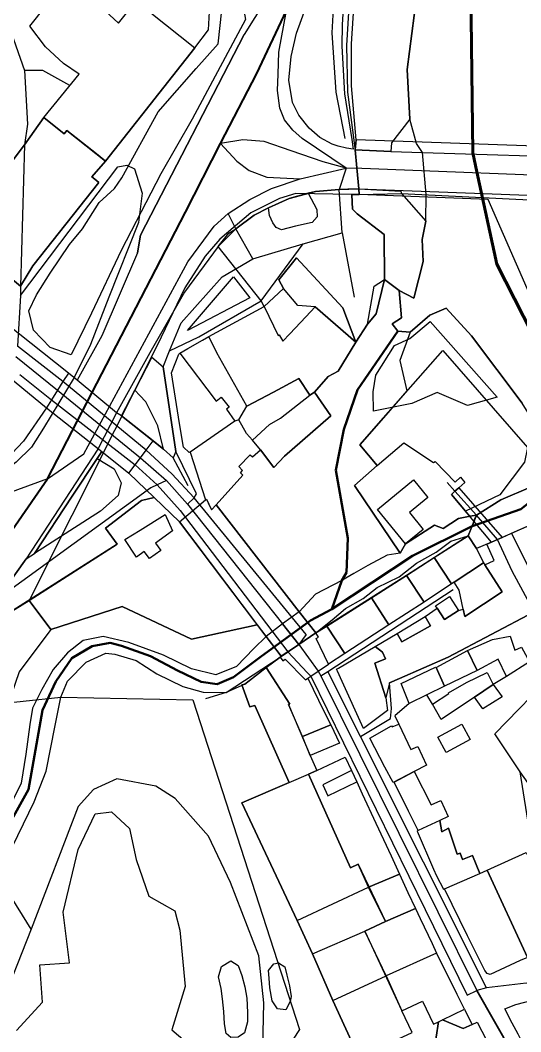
# Model space of a CAD drawing. Header units: millimetres. Extents: x 2635158 to 2636580, y 5834609 to 5836244.
# Drawn here: x 2635754 to 2635887.2, y 5835497.1 to 5835766.5 of the extents above; entities that cross this region are included whole.
import ezdxf

# ---------------------------------------------------------------- set-up
doc = ezdxf.new("R2010")
doc.units = ezdxf.units.MM
for name, color, linetype in [('IRT_OpenStreetMap_Vector geometry_amenity_cinema', 44, 'Continuous'), ('IRT_OpenStreetMap_Vector geometry_amenity_parking', 44, 'Continuous'), ('IRT_OpenStreetMap_Vector geometry_barrier_fence', 90, 'Continuous'), ('IRT_OpenStreetMap_Vector geometry_barrier_gate', 90, 'Continuous'), ('IRT_OpenStreetMap_Vector geometry_barrier_hedge', 90, 'Continuous'), ('IRT_OpenStreetMap_Vector geometry_barrier_retaining_wall', 90, 'Continuous'), ('IRT_OpenStreetMap_Vector geometry_barrier_wall', 90, 'Continuous'), ('IRT_OpenStreetMap_Vector geometry_boundary_protected_area', 100, 'Continuous'), ('IRT_OpenStreetMap_Vector geometry_building_civic', 10, 'Continuous'), ('IRT_OpenStreetMap_Vector geometry_building_hotel', 10, 'Continuous'), ('IRT_OpenStreetMap_Vector geometry_building_house', 10, 'Continuous'), ('IRT_OpenStreetMap_Vector geometry_building_residential', 10, 'Continuous'), ('IRT_OpenStreetMap_Vector geometry_building_roof', 10, 'Continuous'), ('IRT_OpenStreetMap_Vector geometry_building_yes', 10, 'Continuous'), ('IRT_OpenStreetMap_Vector geometry_highway_path', 220, 'Continuous'), ('IRT_OpenStreetMap_Vector geometry_highway_residential', 220, 'Continuous'), ('IRT_OpenStreetMap_Vector geometry_highway_secondary', 220, 'Continuous'), ('IRT_OpenStreetMap_Vector geometry_highway_secondary_link', 220, 'Continuous'), ('IRT_OpenStreetMap_Vector geometry_highway_service', 220, 'Continuous'), ('IRT_OpenStreetMap_Vector geometry_highway_steps', 220, 'Continuous'), ('IRT_OpenStreetMap_Vector geometry_landuse_forest', 60, 'Continuous'), ('IRT_OpenStreetMap_Vector geometry_landuse_grass', 60, 'Continuous'), ('IRT_OpenStreetMap_Vector geometry_leisure_disc_golf_course', 82, 'Continuous'), ('IRT_OpenStreetMap_Vector geometry_leisure_garden', 82, 'Continuous'), ('IRT_OpenStreetMap_Vector geometry_leisure_park', 82, 'Continuous'), ('IRT_OpenStreetMap_Vector geometry_leisure_playground', 82, 'Continuous'), ('IRT_OpenStreetMap_Vector geometry_man_made_bridge', 30, 'Continuous'), ('IRT_OpenStreetMap_Vector geometry_natural_bare_rock', 72, 'Continuous'), ('IRT_OpenStreetMap_Vector geometry_natural_scrub', 72, 'Continuous'), ('IRT_OpenStreetMap_Vector geometry_natural_water', 72, 'Continuous'), ('IRT_OpenStreetMap_Vector geometry_unknown', 7, 'Continuous')]:
    doc.layers.add(name, color=color, linetype=linetype)
for name, color, linetype, lineweight in [('IRT_OpenStreetMap_Vector geometry_highway_footway', 220, 'Continuous', 30), ('IRT_OpenStreetMap_Vector geometry_highway_pedestrian', 220, 'Continuous', 35), ('IRT_OpenStreetMap_Vector geometry_highway_primary', 220, 'Continuous', 40), ('IRT_OpenStreetMap_Vector geometry_waterway_river', 130, 'Continuous', 60), ('IRT_OpenStreetMap_Vector geometry_waterway_stream', 130, 'Continuous', 50)]:
    doc.layers.add(name, color=color, linetype=linetype, lineweight=lineweight)

msp = doc.modelspace()

# ---------------------------------------------------------------- linework, layer by layer
at = {"layer": 'IRT_OpenStreetMap_Vector geometry_amenity_cinema'}
msp.add_lwpolyline([(2635771.3, 5835772.56), (2635776.57, 5835768.96), (2635780.2, 5835765.65), (2635784.88, 5835771.53), (2635800.51, 5835759.13), (2635776.7, 5835728.98), (2635774.27, 5835730.88), (2635766.42, 5835737.08), (2635765.75, 5835736.23), (2635760.28, 5835740.55), (2635769.66, 5835752.1), (2635765.49, 5835754.93), (2635760.73, 5835759.38), (2635756.6, 5835764.84), (2635764.92, 5835775.44), (2635771.3, 5835772.56)], dxfattribs=at)
at = {"layer": 'IRT_OpenStreetMap_Vector geometry_amenity_parking'}
for points in [[(2635844.06, 5835721.59), (2635844.17, 5835720.06), (2635842.2, 5835719.95), (2635842.44, 5835716.12), (2635843.62, 5835714.95), (2635850.87, 5835709.45), (2635850.9, 5835697.46), (2635848.73, 5835688.29), (2635846.42, 5835685.53), (2635843.32, 5835680.74), (2635839.81, 5835689.85), (2635827.51, 5835703.17), (2635822.85, 5835697.36), (2635824.09, 5835695), (2635818.95, 5835690.2), (2635818.12, 5835691.78), (2635806.63, 5835706.25), (2635809.52, 5835709.74), (2635811.39, 5835710.9), (2635816.23, 5835714.53), (2635820.02, 5835716.5), (2635825.55, 5835719.04), (2635832.59, 5835720.87), (2635838.83, 5835721.39), (2635844.06, 5835721.59)], [(2635880.23, 5835576.43), (2635896.36, 5835592.98)], [(2635890.83, 5835560.95), (2635886.99, 5835566.32), (2635880.23, 5835576.43)]]:
    msp.add_lwpolyline(points, dxfattribs=at)
at = {"layer": 'IRT_OpenStreetMap_Vector geometry_barrier_fence'}
for points in [[(2635848.99, 5835647.87), (2635844.34, 5835653.42), (2635850.66, 5835660.61), (2635866.4, 5835678.51), (2635888.95, 5835652.69), (2635888.14, 5835648.77), (2635881.6, 5835640.13), (2635872.48, 5835635.78)], [(2635798.7, 5835642.46), (2635794.69, 5835649.98), (2635792.1, 5835652.24), (2635789.36, 5835654.51), (2635780.97, 5835661.15)], [(2635762.14, 5835604.28), (2635756.4, 5835611.99), (2635779.8, 5835626.99), (2635776.73, 5835631.19), (2635786.29, 5835638.57), (2635789.64, 5835639.4), (2635796.42, 5835632.89), (2635817.04, 5835605.51), (2635799.61, 5835601.63), (2635781.17, 5835610.35), (2635762.14, 5835604.28)], [(2635862.84, 5835483.48), (2635854.79, 5835481.51), (2635848.29, 5835480.61), (2635844.11, 5835490.39), (2635837.18, 5835505.44), (2635831.81, 5835517.88), (2635827.67, 5835526.77), (2635813, 5835558.06), (2635825.53, 5835563.52), (2635816.43, 5835583.96), (2635815.08, 5835583.66), (2635813.01, 5835589.53), (2635813.81, 5835589.69), (2635819.42, 5835594.13)]]:
    msp.add_lwpolyline(points, dxfattribs=at)
at = {"layer": 'IRT_OpenStreetMap_Vector geometry_barrier_gate'}
msp.add_lwpolyline([(2635848.13, 5835695.65), (2635849.43, 5835696.42), (2635850.9, 5835697.46)], dxfattribs=at)
at = {"layer": 'IRT_OpenStreetMap_Vector geometry_barrier_hedge'}
for points in [[(2635840.44, 5835734.99), (2635838.02, 5835747.27), (2635837.03, 5835763.07), (2635837.5, 5835772.78), (2635839.04, 5835782.38)], [(2635825.53, 5835563.52), (2635830.69, 5835565.69)], [(2635827.67, 5835526.77), (2635846.64, 5835535.65)], [(2635831.81, 5835517.88), (2635845.66, 5835523.94)], [(2635837.18, 5835505.44), (2635851.39, 5835511.99)], [(2635844.11, 5835490.39), (2635858.27, 5835496.92), (2635855.55, 5835502.69)]]:
    msp.add_lwpolyline(points, dxfattribs=at)
at = {"layer": 'IRT_OpenStreetMap_Vector geometry_barrier_retaining_wall'}
for points in [[(2635785.23, 5835704.52), (2635786.05, 5835709.27), (2635813.62, 5835762.68)], [(2635789.07, 5835676.73), (2635784.49, 5835667.98), (2635780.97, 5835661.15)], [(2635815.81, 5835654.65), (2635820.34, 5835658.86), (2635823.22, 5835660.55), (2635831.04, 5835666.65)], [(2635817.93, 5835652.1), (2635821.49, 5835647.35), (2635824.29, 5835650.42), (2635836.63, 5835661.15), (2635832.28, 5835667.42)], [(2635775.7, 5835651.6), (2635774.52, 5835649.79), (2635767.86, 5835639.73), (2635757.85, 5835624.48)], [(2635813.81, 5835589.69), (2635808.79, 5835587.49), (2635803.3, 5835585.77)]]:
    msp.add_lwpolyline(points, dxfattribs=at)
at = {"layer": 'IRT_OpenStreetMap_Vector geometry_barrier_wall'}
for points in [[(2635800.51, 5835759.13), (2635804.12, 5835763.94), (2635804.53, 5835772.01)], [(2635774.91, 5835723.3), (2635773.9, 5835724.11), (2635773.11, 5835724.73), (2635776.7, 5835728.98)], [(2635754.13, 5835695.67), (2635757.41, 5835701.04), (2635774.91, 5835723.3)], [(2635848.73, 5835688.29), (2635850.9, 5835697.46), (2635850.87, 5835709.45), (2635843.62, 5835714.95), (2635842.44, 5835716.12), (2635842.2, 5835719.95)], [(2635846.42, 5835685.53), (2635848.13, 5835695.65)], [(2635843.32, 5835680.74), (2635846.42, 5835685.53)], [(2635796.51, 5835677.82), (2635798.62, 5835679.07), (2635802.55, 5835681.28), (2635804.21, 5835682.21)], [(2635842.95, 5835642.62), (2635848.99, 5835647.87), (2635856.05, 5835653.98), (2635863.96, 5835648.68), (2635864.39, 5835648.99), (2635869.71, 5835643.43), (2635871.15, 5835644.83), (2635872.26, 5835643.41), (2635870.67, 5835641.99), (2635869.62, 5835641.05), (2635868.75, 5835640.21), (2635872.48, 5835635.78), (2635873.75, 5835634.39), (2635870.59, 5835633.78), (2635866.55, 5835631.1), (2635864.25, 5835632.02), (2635856.55, 5835627.08), (2635855.09, 5835624.57), (2635842.95, 5835642.62)], [(2635831.19, 5835570.71), (2635832.91, 5835566.71)], [(2635842.1, 5835566.71), (2635843.54, 5835563.64)]]:
    msp.add_lwpolyline(points, dxfattribs=at)
at = {"layer": 'IRT_OpenStreetMap_Vector geometry_boundary_protected_area'}
msp.add_lwpolyline([(2635890.08, 5835692.19), (2635878.51, 5835718.77), (2635844.17, 5835720.06), (2635842.15, 5835720.06), (2635827.34, 5835720.35), (2635822.97, 5835719.01), (2635815.35, 5835715.18), (2635807.08, 5835708.2), (2635803.24, 5835703.63), (2635797.84, 5835695.21), (2635790.44, 5835679.84), (2635756.4, 5835611.99), (2635762.14, 5835604.28), (2635753.73, 5835592.93), (2635732.73, 5835531.93), (2635723.03, 5835503.57), (2635704.24, 5835454.89), (2635686.38, 5835410.56), (2635683.12, 5835412.25), (2635666.69, 5835382.55), (2635655.85, 5835364.61), (2635646.96, 5835347.79)], dxfattribs=at)
at = {"layer": 'IRT_OpenStreetMap_Vector geometry_building_civic'}
msp.add_lwpolyline([(2635818.95, 5835690.2), (2635822.61, 5835682.53), (2635822.93, 5835682.68), (2635823.88, 5835681), (2635825.71, 5835682.95), (2635830.02, 5835687.51), (2635832.49, 5835690.14), (2635843.32, 5835680.74), (2635838.59, 5835673), (2635835.93, 5835671.6), (2635832.28, 5835667.42), (2635831.04, 5835666.65), (2635828.13, 5835671.04), (2635821.35, 5835667.45), (2635814.26, 5835663.7), (2635806.36, 5835677.9), (2635804.21, 5835682.21), (2635818.95, 5835690.2)], dxfattribs=at)
at = {"layer": 'IRT_OpenStreetMap_Vector geometry_building_hotel'}
for points in [[(2635868.75, 5835616.36), (2635864.12, 5835623.37), (2635873.22, 5835629.2), (2635875.41, 5835625.77), (2635877.3, 5835621.95), (2635869.45, 5835616.81), (2635868.75, 5835616.36)], [(2635856.73, 5835618.64), (2635864.12, 5835623.37), (2635868.75, 5835616.36), (2635861.44, 5835611.52), (2635856.73, 5835618.64)], [(2635882.19, 5835614.29), (2635872.26, 5835607.69), (2635871.85, 5835609.68), (2635870.82, 5835614.67), (2635869.45, 5835616.81), (2635877.3, 5835621.95), (2635877.59, 5835621.5), (2635882.19, 5835614.29)], [(2635852.11, 5835605.49), (2635847.44, 5835612.69), (2635856.73, 5835618.64), (2635861.44, 5835611.52), (2635852.11, 5835605.49)]]:
    msp.add_lwpolyline(points, dxfattribs=at)
at = {"layer": 'IRT_OpenStreetMap_Vector geometry_building_house'}
msp.add_lwpolyline([(2635863.72, 5835584.38), (2635868.05, 5835587.19), (2635867.96, 5835587.37), (2635872.73, 5835590.12), (2635878.22, 5835592.81), (2635879.83, 5835589.61), (2635874.9, 5835586.25), (2635866, 5835580.27), (2635863.72, 5835584.38)], dxfattribs=at)
at = {"layer": 'IRT_OpenStreetMap_Vector geometry_building_residential'}
for points in [[(2635798.96, 5835651.33), (2635797.42, 5835652.78), (2635796.4, 5835659.13), (2635794.25, 5835672.57), (2635796.2, 5835677.52), (2635796.51, 5835677.82), (2635806.13, 5835665.04), (2635807.46, 5835666.11), (2635809.61, 5835663.44), (2635808.9, 5835662.87), (2635811.07, 5835659.71), (2635799.23, 5835651.5), (2635798.96, 5835651.33)], [(2635813.21, 5835645.32), (2635812.62, 5835645.96), (2635813.18, 5835646.55), (2635812.16, 5835647.65), (2635815.21, 5835650.71), (2635815.77, 5835650.17), (2635817.93, 5835652.1), (2635815.81, 5835654.65), (2635814.2, 5835656.44), (2635812.16, 5835660.08), (2635811.07, 5835659.71), (2635799.23, 5835651.5), (2635803.34, 5835638.78), (2635803.56, 5835638.95), (2635804.38, 5835637.19), (2635804.89, 5835636.08), (2635806.11, 5835637.44), (2635813.21, 5835645.32)], [(2635857.53, 5835635.39), (2635861.22, 5835630.9), (2635856.55, 5835627.08), (2635849.04, 5835636.22), (2635858.61, 5835644.07), (2635862.44, 5835639.41), (2635857.53, 5835635.39)], [(2635892.75, 5835633.48), (2635899.29, 5835617.45), (2635892.47, 5835614.3), (2635884.68, 5835629.86), (2635892.75, 5835633.48)], [(2635835.61, 5835605.12), (2635847.44, 5835612.69), (2635852.11, 5835605.49), (2635840.35, 5835597.84), (2635835.61, 5835605.12)], [(2635832.61, 5835603.39), (2635835.61, 5835605.12), (2635840.35, 5835597.84), (2635835.98, 5835594.98), (2635832.71, 5835601.81), (2635833.34, 5835602.19), (2635832.61, 5835603.39)], [(2635872.99, 5835598.62), (2635879.61, 5835601.54), (2635884.35, 5835602.49), (2635885.62, 5835598.78), (2635887.37, 5835599.55), (2635889.52, 5835595.63), (2635883.39, 5835591.74), (2635881.17, 5835596.35), (2635875.53, 5835593.29), (2635872.99, 5835598.62)], [(2635850.35, 5835598.24), (2635851.23, 5835596.43), (2635848.38, 5835595.25), (2635851.25, 5835586.05), (2635851.68, 5835582.65), (2635845.33, 5835577.87), (2635839.68, 5835590.36), (2635838.46, 5835593.11), (2635838.19, 5835593.66), (2635838.65, 5835593.96), (2635848.45, 5835599.73), (2635850.35, 5835598.24)], [(2635864.67, 5835594.08), (2635872.99, 5835598.62), (2635875.53, 5835593.29), (2635866.87, 5835589.18), (2635864.67, 5835594.08)], [(2635819.42, 5835594.13), (2635823.14, 5835596.89), (2635823.89, 5835595.86), (2635824.48, 5835596.3), (2635829.87, 5835590.88), (2635830.49, 5835591.28), (2635834.8, 5835582.5), (2635836.61, 5835578.82), (2635829.08, 5835575.72), (2635825.41, 5835584.24), (2635825.74, 5835584.39), (2635819.42, 5835594.13)], [(2635864.67, 5835594.08), (2635866.87, 5835589.18), (2635862.14, 5835586.83), (2635857.51, 5835584.52), (2635855.33, 5835589.86), (2635864.53, 5835594.25), (2635864.67, 5835594.08)], [(2635847, 5835575.31), (2635852.75, 5835578.57), (2635852.98, 5835578.28), (2635854.75, 5835579.02), (2635857.96, 5835572.26), (2635859.83, 5835573.13), (2635862.11, 5835568.15), (2635858.83, 5835566.43), (2635853.21, 5835563.48), (2635851.04, 5835567.61), (2635847, 5835575.31)], [(2635840.42, 5835570.29), (2635842.1, 5835566.71), (2635834.5, 5835562.84), (2635835.84, 5835559.95), (2635843.54, 5835563.64), (2635844.98, 5835560.45), (2635848.62, 5835552.66), (2635852.66, 5835544.02), (2635854.88, 5835539.1), (2635846.64, 5835535.65), (2635843.9, 5835541.74), (2635841.89, 5835540.77), (2635830.69, 5835565.69), (2635832.91, 5835566.71), (2635840.42, 5835570.29)], [(2635859.85, 5835550.71), (2635857.32, 5835555.89), (2635853.53, 5835563.61), (2635858.83, 5835566.43), (2635863.37, 5835557.52), (2635865.89, 5835558.7), (2635867.89, 5835554.43), (2635865.64, 5835553.38), (2635859.85, 5835550.71)], [(2635866.85, 5835535.23), (2635876.31, 5835539.3), (2635874.31, 5835544.04), (2635871.71, 5835542.99), (2635871.01, 5835544.73), (2635870.23, 5835544.46), (2635867.97, 5835551.35), (2635866.2, 5835550.37), (2635865.64, 5835553.38), (2635859.85, 5835550.71), (2635859.59, 5835550.57), (2635864, 5835540.4), (2635864.78, 5835538.61), (2635866.59, 5835535.1), (2635866.85, 5835535.23)], [(2635877.63, 5835513.43), (2635872.97, 5835522.64), (2635866.85, 5835535.23), (2635876.31, 5835539.3), (2635878.21, 5835540.14), (2635888.98, 5835516.95), (2635886.97, 5835516.14), (2635879.01, 5835512.42), (2635878.23, 5835512.65), (2635877.63, 5835513.43)], [(2635846.64, 5835535.65), (2635854.88, 5835539.1), (2635857.17, 5835534.18), (2635859.13, 5835529.99), (2635851.19, 5835526.45), (2635846.64, 5835535.65)], [(2635864.74, 5835518.1), (2635851.39, 5835511.99), (2635845.66, 5835523.94), (2635851.19, 5835526.45), (2635859.13, 5835529.99), (2635860.39, 5835527.32), (2635863.57, 5835520.59), (2635864.74, 5835518.1)], [(2635926.33, 5835499.66), (2635921.13, 5835489.57), (2635920.75, 5835489.68), (2635909, 5835492.79), (2635903.35, 5835493.8), (2635898.38, 5835494.92), (2635892.18, 5835495.28), (2635889.5, 5835495.14), (2635887.19, 5835495.04), (2635886.52, 5835496.46), (2635884.92, 5835499.4), (2635882.96, 5835503.24), (2635885.89, 5835504.42), (2635890.25, 5835505.51), (2635895.05, 5835505.97), (2635904.6, 5835504.16), (2635904.6, 5835504.55), (2635926.33, 5835499.66)], [(2635880.31, 5835485.18), (2635873.09, 5835484.47), (2635862.84, 5835483.48), (2635865.26, 5835499.75), (2635866.32, 5835500.33), (2635871.83, 5835497.96), (2635874.2, 5835499.03), (2635875.55, 5835499.66), (2635879.19, 5835492.65), (2635880.31, 5835485.18)]]:
    msp.add_lwpolyline(points, dxfattribs=at)
at = {"layer": 'IRT_OpenStreetMap_Vector geometry_building_roof'}
msp.add_lwpolyline([(2635836.61, 5835578.82), (2635838.98, 5835574), (2635831.19, 5835570.71), (2635829.08, 5835575.72), (2635836.61, 5835578.82)], dxfattribs=at)
at = {"layer": 'IRT_OpenStreetMap_Vector geometry_building_yes'}
for points in [[(2635787.03, 5835625.05), (2635784.96, 5835623.53), (2635781.82, 5835628.2), (2635785.88, 5835630.7), (2635792.61, 5835634.83), (2635794.55, 5835630.55), (2635790, 5835627.23), (2635791.45, 5835625.27), (2635788.42, 5835623.17), (2635787.03, 5835625.05)], [(2635880.06, 5835622.57), (2635878.16, 5835626.97), (2635875.41, 5835625.77), (2635877.3, 5835621.95), (2635877.59, 5835621.5), (2635880.06, 5835622.57)], [(2635864.49, 5835610.58), (2635868.21, 5835612.99), (2635870.62, 5835609.3), (2635866.89, 5835606.88), (2635864.93, 5835609.9), (2635864.49, 5835610.58)], [(2635861.76, 5835607.74), (2635863.17, 5835605.22), (2635855.55, 5835600.93), (2635854.27, 5835603.21), (2635861.76, 5835607.74)], [(2635833.24, 5835593.19), (2635835.98, 5835594.98), (2635832.71, 5835601.81), (2635833.34, 5835602.19), (2635832.61, 5835603.39), (2635828.13, 5835600.25), (2635825.22, 5835598.33), (2635823.42, 5835597.12), (2635823.14, 5835596.89), (2635823.89, 5835595.86), (2635824.48, 5835596.3), (2635829.87, 5835590.88), (2635830.49, 5835591.28), (2635831.29, 5835591.84), (2635833.24, 5835593.19)], [(2635879.83, 5835589.61), (2635882.21, 5835586.28), (2635877.08, 5835583.09), (2635874.9, 5835586.25), (2635879.83, 5835589.61)], [(2635865.13, 5835575.57), (2635871.49, 5835579), (2635873.73, 5835574.96), (2635867.33, 5835571.5), (2635865.13, 5835575.57)], [(2635878.21, 5835540.14), (2635888.6, 5835544.89), (2635892.72, 5835537.08), (2635892.98, 5835536.4), (2635891.26, 5835535.43), (2635897.58, 5835522.65), (2635899.29, 5835519.23), (2635899.01, 5835518.55), (2635896.58, 5835517.27), (2635894.11, 5835515.99), (2635890.37, 5835514.24), (2635888.98, 5835516.95), (2635878.21, 5835540.14)], [(2635866.32, 5835500.33), (2635872.21, 5835503.17), (2635870.27, 5835507.06), (2635866.4, 5835514.8), (2635864.74, 5835518.1), (2635851.39, 5835511.99), (2635855.55, 5835502.69), (2635860.99, 5835505.32), (2635863.97, 5835499.14), (2635865.26, 5835499.75), (2635866.32, 5835500.33)], [(2635866.32, 5835500.33), (2635872.21, 5835503.17), (2635873.02, 5835501.47), (2635874.2, 5835499.03), (2635871.83, 5835497.96), (2635866.32, 5835500.33)]]:
    msp.add_lwpolyline(points, dxfattribs=at)
at = {"layer": 'IRT_OpenStreetMap_Vector geometry_highway_footway'}
for points in [[(2635843.14, 5835731.92), (2635843.09, 5835732.5), (2635841.21, 5835747.29), (2635840.92, 5835759.78), (2635841.85, 5835775.93), (2635844.65, 5835790.8), (2635848.1, 5835804.55)], [(2635745.19, 5835775.84), (2635751.07, 5835764.69), (2635755.12, 5835753.12), (2635755.93, 5835738.82), (2635755.16, 5835733.27), (2635754.13, 5835695.67), (2635754.11, 5835693.21), (2635753.31, 5835679.69)], [(2635767.2, 5835749.07), (2635760.07, 5835753.1), (2635755.12, 5835753.12)], [(2635843.52, 5835727.15), (2635843.14, 5835731.92)], [(2635843.14, 5835731.92), (2635852.63, 5835731.55), (2635861.04, 5835731.28), (2635906.85, 5835729.83)], [(2635754.11, 5835693.21), (2635779.94, 5835727.43), (2635782.35, 5835727.83), (2635784.39, 5835726.94), (2635786.49, 5835720.4), (2635785.5, 5835712.57), (2635777.56, 5835692.71), (2635772.74, 5835680.15), (2635768.4, 5835671.36), (2635760.18, 5835657.83), (2635757.06, 5835652.8), (2635752.97, 5835648.75), (2635749.9, 5835646.37), (2635746.21, 5835644.12), (2635739.32, 5835640.94), (2635737.65, 5835640.17), (2635730.74, 5835638.02)], [(2635844.06, 5835721.59), (2635843.52, 5835727.15)], [(2635838.83, 5835721.39), (2635832.59, 5835720.87), (2635830.63, 5835720.41), (2635825.55, 5835719.04), (2635820.02, 5835716.5), (2635816.23, 5835714.53), (2635811.39, 5835710.9)], [(2635844.06, 5835721.59), (2635841.13, 5835721.48), (2635838.83, 5835721.39)], [(2635844.06, 5835721.59), (2635893.71, 5835719.68), (2635900.53, 5835719.41), (2635909.46, 5835719.02)], [(2635811.39, 5835710.9), (2635806.63, 5835706.25), (2635797.72, 5835694.07), (2635788.47, 5835677.9), (2635779.65, 5835661.91), (2635774.62, 5835652.28), (2635755.62, 5835623.04)], [(2635793.75, 5835678.41), (2635801.54, 5835682.14), (2635818.12, 5835691.78), (2635829.29, 5835706.89)], [(2635795.37, 5835651.59), (2635792.03, 5835674.17), (2635793.75, 5835678.41), (2635796.79, 5835685.91), (2635807.78, 5835698.13)], [(2635765.37, 5835670.25), (2635753.31, 5835679.69)], [(2635753.92, 5835672.13), (2635762.31, 5835665.38)], [(2635787.49, 5835651.97), (2635765.37, 5835670.25)], [(2635762.31, 5835665.38), (2635784.56, 5835648.04)], [(2635800.3, 5835639.32), (2635794.39, 5835645.65), (2635787.49, 5835651.97)], [(2635784.56, 5835648.04), (2635790.41, 5835642.74)], [(2635792.95, 5835643.89), (2635790.41, 5835642.74), (2635788.78, 5835641.97), (2635747.86, 5835612.33)], [(2635790.41, 5835642.74), (2635796.53, 5835635.93)], [(2635790.41, 5835642.74), (2635796.53, 5835635.93)], [(2635869.62, 5835641.05), (2635867.57, 5835643.34)], [(2635830.12, 5835602.92), (2635800.3, 5835639.32)], [(2635881, 5835628.17), (2635875.36, 5835634.7), (2635869.62, 5835641.05)], [(2635796.53, 5835635.93), (2635825.22, 5835598.33)], [(2635755.62, 5835623.04), (2635747.86, 5835612.33)], [(2635833.98, 5835591.88), (2635835.86, 5835593.08), (2635869.17, 5835614.89)], [(2635830.12, 5835602.92), (2635828.13, 5835600.25)], [(2635825.22, 5835598.33), (2635830.39, 5835592.8), (2635831.29, 5835591.84)], [(2635844.55, 5835575.73), (2635835.86, 5835593.08)], [(2635831.29, 5835591.84), (2635861.78, 5835529.73), (2635872.91, 5835506.85), (2635875.51, 5835508.14)], [(2635878.06, 5835508.8), (2635844.55, 5835575.73)], [(2635818.47, 5835488.85), (2635818.79, 5835504.8), (2635817.46, 5835517.37), (2635809.96, 5835536.87), (2635804.09, 5835549.18), (2635795.22, 5835559.2), (2635790.11, 5835562.52), (2635779.68, 5835564.49), (2635773.48, 5835561.61), (2635769.42, 5835557.09), (2635756.96, 5835524.45), (2635748.25, 5835502.66), (2635739.04, 5835474.91)]]:
    msp.add_lwpolyline(points, dxfattribs=at)
at = {"layer": 'IRT_OpenStreetMap_Vector geometry_highway_path'}
msp.add_lwpolyline([(2635756.96, 5835524.45), (2635745.6, 5835542.66), (2635741.69, 5835553.6)], dxfattribs=at)
at = {"layer": 'IRT_OpenStreetMap_Vector geometry_highway_pedestrian'}
for points in [[(2635774.91, 5835723.3), (2635773.9, 5835724.11), (2635773.11, 5835724.73), (2635776.7, 5835728.98), (2635766.42, 5835737.08), (2635765.75, 5835736.23), (2635760.28, 5835740.55), (2635755.16, 5835733.27), (2635751.11, 5835727.9), (2635740.09, 5835714.18), (2635740.76, 5835713.7), (2635739.24, 5835711.57), (2635737.51, 5835709.31), (2635754.13, 5835695.67), (2635757.41, 5835701.04), (2635774.91, 5835723.3)], [(2635881.02, 5835450.87), (2635892.6, 5835470.88), (2635892.82, 5835474.92), (2635892.14, 5835478.74), (2635888.6, 5835485.99), (2635884.86, 5835491.64), (2635875.51, 5835508.14)]]:
    msp.add_lwpolyline(points, dxfattribs=at)
at = {"layer": 'IRT_OpenStreetMap_Vector geometry_highway_primary'}
for points in [[(2635807.25, 5835733.62), (2635816.97, 5835752.28), (2635824.86, 5835769.09)], [(2635761.28, 5835644.38), (2635797.96, 5835715.39), (2635807.25, 5835733.62)], [(2635750.22, 5835628.3), (2635761.28, 5835644.38)]]:
    msp.add_lwpolyline(points, dxfattribs=at)
at = {"layer": 'IRT_OpenStreetMap_Vector geometry_highway_residential'}
for points in [[(2635752.86, 5835676.95), (2635763.94, 5835667.98)], [(2635763.94, 5835667.98), (2635785.99, 5835649.96)], [(2635785.99, 5835649.96), (2635792.95, 5835643.89)], [(2635761.28, 5835644.38), (2635750.64, 5835640.44), (2635729.96, 5835633.23), (2635697.37, 5835622.58), (2635674.69, 5835614.98)], [(2635792.95, 5835643.89), (2635798.49, 5835637.59)], [(2635798.49, 5835637.59), (2635823.77, 5835605.75), (2635828.13, 5835600.25)], [(2635890.74, 5835608.98), (2635884.85, 5835619.75), (2635881, 5835628.17)], [(2635852.49, 5835580.54), (2635852.74, 5835583.22), (2635852.22, 5835590.05), (2635854.87, 5835591.15), (2635867.9, 5835596.86), (2635890.74, 5835608.98), (2635907.22, 5835618.12), (2635911.11, 5835618.19), (2635913.32, 5835617.01), (2635917.02, 5835614.29), (2635934.25, 5835598.91)], [(2635828.13, 5835600.25), (2635833.24, 5835593.19)], [(2635833.24, 5835593.19), (2635833.98, 5835591.88), (2635875.51, 5835508.14)], [(2636073.17, 5835593.09), (2636078.37, 5835584.05), (2636083.58, 5835573.45), (2636085.18, 5835569.41), (2636088, 5835564.43), (2636091.24, 5835560), (2636098.97, 5835551.26), (2636105.01, 5835543.87), (2636107.91, 5835536.19), (2636107.38, 5835531.02), (2636104.6, 5835527.97), (2636086.82, 5835528.07), (2636074.66, 5835528.71), (2636027.71, 5835531.66), (2636022.92, 5835530.23), (2635982.5, 5835518.22), (2635945.97, 5835505.89), (2635941.79, 5835504.87), (2635929.01, 5835503.55), (2635896.83, 5835509.11), (2635888.6, 5835510.09), (2635878.06, 5835508.8), (2635875.51, 5835508.14)]]:
    msp.add_lwpolyline(points, dxfattribs=at)
at = {"layer": 'IRT_OpenStreetMap_Vector geometry_highway_secondary'}
for points in [[(2635840.69, 5835727.05), (2635843.52, 5835727.15)], [(2635843.52, 5835727.15), (2635844.89, 5835727.08), (2635908.32, 5835724.62)]]:
    msp.add_lwpolyline(points, dxfattribs=at)
at = {"layer": 'IRT_OpenStreetMap_Vector geometry_highway_secondary_link'}
for points in [[(2635840.69, 5835727.05), (2635829.05, 5835734.99), (2635826.53, 5835737.23), (2635824.31, 5835739.94), (2635823.05, 5835743.06), (2635822.43, 5835747.74), (2635822.59, 5835752.1), (2635822.83, 5835757.98), (2635824.86, 5835769.09)], [(2635840.69, 5835727.05), (2635834.61, 5835728.74), (2635826.08, 5835731.7), (2635818.88, 5835734.18), (2635813.25, 5835734.59), (2635807.25, 5835733.62)], [(2635807.25, 5835733.62), (2635811.65, 5835728.91), (2635814.89, 5835726.42), (2635819.66, 5835724.7), (2635828.49, 5835724.21)], [(2635828.49, 5835724.21), (2635840.69, 5835727.05)], [(2635809.33, 5835714.98), (2635815.1, 5835718.71), (2635820.84, 5835721.64), (2635828.49, 5835724.21)], [(2635761.28, 5835644.38), (2635770.91, 5835651.04), (2635798.56, 5835702.11), (2635805.62, 5835711.61), (2635809.33, 5835714.98)]]:
    msp.add_lwpolyline(points, dxfattribs=at)
at = {"layer": 'IRT_OpenStreetMap_Vector geometry_highway_service'}
for points in [[(2635840.69, 5835727.05), (2635838.83, 5835721.39)], [(2635839.63, 5835709.9), (2635838.83, 5835721.39)], [(2635811.39, 5835710.9), (2635809.33, 5835714.98)], [(2635807.78, 5835698.13), (2635815.86, 5835702.97), (2635829.29, 5835706.89), (2635839.63, 5835709.9)], [(2635815.86, 5835702.97), (2635811.39, 5835710.9)], [(2635839.63, 5835709.9), (2635842.88, 5835692.71)]]:
    msp.add_lwpolyline(points, dxfattribs=at)
at = {"layer": 'IRT_OpenStreetMap_Vector geometry_highway_steps'}
for points in [[(2635798.49, 5835637.59), (2635800.3, 5835639.32), (2635800.89, 5835640.35), (2635795.37, 5835651.59)], [(2635844.55, 5835575.73), (2635852.49, 5835580.54)]]:
    msp.add_lwpolyline(points, dxfattribs=at)
at = {"layer": 'IRT_OpenStreetMap_Vector geometry_landuse_forest'}
for points in [[(2635848.63, 5835671.95), (2635853.57, 5835679.89), (2635857.62, 5835681.73), (2635863.09, 5835686.22), (2635880.93, 5835666.09), (2635873, 5835663.88), (2635864.96, 5835667.38), (2635858.16, 5835664.39), (2635847.96, 5835662.38), (2635847.87, 5835667.5), (2635848.63, 5835671.95)], [(2635753.02, 5835497.48), (2635759.95, 5835505.03), (2635759.21, 5835514.98), (2635767.11, 5835515.49), (2635765.46, 5835529.01), (2635769.41, 5835545.7), (2635773.98, 5835555.13), (2635778.27, 5835555.68), (2635783.05, 5835551.25), (2635784.87, 5835543.02), (2635788.24, 5835533.23), (2635795.17, 5835529.36), (2635796.45, 5835524.21), (2635797.87, 5835509.21), (2635794.37, 5835497.63), (2635802.06, 5835491.07)]]:
    msp.add_lwpolyline(points, dxfattribs=at)
at = {"layer": 'IRT_OpenStreetMap_Vector geometry_landuse_grass'}
for points in [[(2635847.15, 5835804.71), (2635843.54, 5835792.47), (2635840.34, 5835776.44), (2635839.68, 5835765.31), (2635839.61, 5835759.58), (2635840.29, 5835746.9), (2635842.2, 5835734.69), (2635842.58, 5835732.11), (2635840.82, 5835732.37), (2635838.57, 5835732.96), (2635837.03, 5835733.5), (2635833.71, 5835735.28), (2635830.86, 5835737.71), (2635828.15, 5835741.19), (2635826.48, 5835744.58), (2635825.45, 5835750.48), (2635826.05, 5835756.83), (2635827.52, 5835763), (2635830.5, 5835771.31), (2635836.96, 5835785.63), (2635846.34, 5835805.05), (2635847.15, 5835804.71)], [(2635737.51, 5835709.31), (2635754.13, 5835695.67), (2635757.41, 5835701.04), (2635774.91, 5835723.3), (2635773.9, 5835724.11), (2635773.11, 5835724.73), (2635776.7, 5835728.98), (2635800.51, 5835759.13), (2635804.12, 5835763.94), (2635804.53, 5835772.01)], [(2635819.25, 5835771.74), (2635813.62, 5835762.68), (2635786.05, 5835709.27), (2635785.23, 5835704.52), (2635775.71, 5835682.44), (2635769.2, 5835670.66), (2635766.82, 5835672.48), (2635750, 5835685.89)], [(2635830.63, 5835720.41), (2635832.94, 5835716.06), (2635832.99, 5835714.12), (2635831.71, 5835712.59), (2635827.24, 5835711.6), (2635823.52, 5835710.66), (2635822.07, 5835711.29), (2635821.2, 5835712.51), (2635820.37, 5835714.47), (2635820.02, 5835716.5), (2635825.55, 5835719.04), (2635830.63, 5835720.41)], [(2635824.09, 5835695), (2635822.85, 5835697.36), (2635827.51, 5835703.17), (2635839.81, 5835689.85), (2635843.32, 5835680.74), (2635832.49, 5835690.14), (2635827.88, 5835690.53), (2635824.09, 5835695)], [(2635810.79, 5835698.13), (2635815.09, 5835692.51), (2635798.54, 5835683.83), (2635810.79, 5835698.13)], [(2635792.03, 5835674.17), (2635795.37, 5835651.59), (2635794.69, 5835649.98), (2635792.1, 5835652.24), (2635789.36, 5835654.51), (2635780.97, 5835661.15), (2635784.49, 5835667.98), (2635789.07, 5835676.73), (2635792.03, 5835674.17)], [(2635789.64, 5835639.4), (2635786.29, 5835638.57), (2635776.73, 5835631.19), (2635779.8, 5835626.99), (2635750.06, 5835608.06), (2635739.27, 5835601.19), (2635747.86, 5835612.33), (2635755.62, 5835623.04), (2635757.85, 5835624.48), (2635767.86, 5835639.73), (2635774.52, 5835649.79), (2635775.7, 5835651.6), (2635782.91, 5835645.89), (2635789.64, 5835639.4)]]:
    msp.add_lwpolyline(points, dxfattribs=at)
at = {"layer": 'IRT_OpenStreetMap_Vector geometry_leisure_disc_golf_course'}
msp.add_lwpolyline([(2635799.89, 5835585.53), (2635828.32, 5835497.71), (2635801.1, 5835456.18), (2635724.86, 5835391.69), (2635711.67, 5835395.95), (2635604.15, 5835430.64), (2635739.28, 5835578.15), (2635744.72, 5835584.08), (2635764.82, 5835586.23), (2635799.89, 5835585.53)], dxfattribs=at)
at = {"layer": 'IRT_OpenStreetMap_Vector geometry_leisure_garden'}
for points in [[(2635850.66, 5835660.61), (2635844.34, 5835653.42), (2635848.99, 5835647.87), (2635842.95, 5835642.62), (2635855.09, 5835624.57), (2635856.55, 5835627.08), (2635864.25, 5835632.02), (2635866.55, 5835631.1), (2635870.59, 5835633.78), (2635873.75, 5835634.39), (2635875.36, 5835634.7), (2635881.87, 5835638.73), (2635889.74, 5835642.11), (2635896.61, 5835647.75), (2635893.91, 5835654.18), (2635887.52, 5835664.48), (2635874.04, 5835682.41), (2635867.3, 5835689.78), (2635863, 5835687.96), (2635857.78, 5835683.42), (2635854.98, 5835675.86), (2635856.83, 5835667.8), (2635850.66, 5835660.61)], [(2635828.13, 5835671.04), (2635831.04, 5835666.65), (2635832.28, 5835667.42), (2635836.63, 5835661.15), (2635824.29, 5835650.42), (2635821.49, 5835647.35), (2635817.93, 5835652.1), (2635815.81, 5835654.65), (2635814.2, 5835656.44), (2635812.16, 5835660.08), (2635814.26, 5835663.7), (2635821.35, 5835667.45), (2635828.13, 5835671.04)], [(2635789.64, 5835639.4), (2635796.42, 5835632.89), (2635817.04, 5835605.51), (2635799.61, 5835601.63), (2635781.17, 5835610.35), (2635762.14, 5835604.28), (2635756.4, 5835611.99), (2635779.8, 5835626.99), (2635776.73, 5835631.19), (2635786.29, 5835638.57), (2635789.64, 5835639.4)], [(2635848.45, 5835599.73), (2635854.27, 5835603.21), (2635855.55, 5835600.93), (2635863.17, 5835605.22), (2635861.76, 5835607.74), (2635864.93, 5835609.9), (2635866.89, 5835606.88), (2635870.62, 5835609.3), (2635871.85, 5835609.68), (2635872.26, 5835607.69), (2635882.19, 5835614.29), (2635877.59, 5835621.5), (2635880.06, 5835622.57), (2635878.16, 5835626.97), (2635879.35, 5835627.5), (2635881, 5835628.17), (2635882.23, 5835628.77), (2635884.68, 5835629.86), (2635892.47, 5835614.3)], [(2635890.74, 5835608.98), (2635867.9, 5835596.86), (2635854.87, 5835591.15), (2635852.22, 5835590.05), (2635851.25, 5835586.05), (2635848.38, 5835595.25), (2635851.23, 5835596.43), (2635850.35, 5835598.24), (2635848.45, 5835599.73)], [(2635844.11, 5835490.39), (2635837.18, 5835505.44), (2635831.81, 5835517.88), (2635827.67, 5835526.77), (2635813, 5835558.06), (2635825.53, 5835563.52), (2635816.43, 5835583.96), (2635815.08, 5835583.66), (2635813.01, 5835589.53), (2635813.81, 5835589.69), (2635819.42, 5835594.13)], [(2635819.42, 5835594.13), (2635825.74, 5835584.39), (2635825.41, 5835584.24), (2635831.19, 5835570.71), (2635832.91, 5835566.71), (2635830.69, 5835565.69), (2635841.89, 5835540.77), (2635843.9, 5835541.74), (2635851.19, 5835526.45), (2635845.66, 5835523.94), (2635855.55, 5835502.69), (2635860.99, 5835505.32), (2635863.97, 5835499.14), (2635865.26, 5835499.75), (2635862.84, 5835483.48)], [(2635889.52, 5835595.63), (2635883.39, 5835591.74), (2635879.83, 5835589.61), (2635882.21, 5835586.28), (2635877.08, 5835583.09), (2635874.9, 5835586.25), (2635866, 5835580.27), (2635863.72, 5835584.38), (2635862.14, 5835586.83), (2635857.51, 5835584.52), (2635853.71, 5835581.22), (2635854.75, 5835579.02), (2635857.96, 5835572.26), (2635859.83, 5835573.13), (2635862.11, 5835568.15), (2635858.83, 5835566.43), (2635863.37, 5835557.52), (2635865.89, 5835558.7), (2635867.89, 5835554.43), (2635865.64, 5835553.38), (2635866.2, 5835550.37), (2635867.97, 5835551.35), (2635870.23, 5835544.46), (2635871.01, 5835544.73), (2635871.71, 5835542.99), (2635874.31, 5835544.04), (2635876.31, 5835539.3), (2635878.21, 5835540.14)], [(2635890.29, 5835545.67), (2635886.99, 5835566.32), (2635880.23, 5835576.43), (2635896.36, 5835592.98)], [(2635878.21, 5835540.14), (2635888.6, 5835544.89)]]:
    msp.add_lwpolyline(points, dxfattribs=at)
at = {"layer": 'IRT_OpenStreetMap_Vector geometry_leisure_park'}
msp.add_lwpolyline([(2635750.06, 5835608.06), (2635756.4, 5835611.99), (2635762.14, 5835604.28), (2635781.17, 5835610.35), (2635799.61, 5835601.63), (2635817.04, 5835605.51), (2635823.42, 5835597.12), (2635823.14, 5835596.89), (2635813.81, 5835589.69), (2635813.01, 5835589.53), (2635815.08, 5835583.66), (2635816.43, 5835583.96), (2635825.53, 5835563.52), (2635813, 5835558.06), (2635827.67, 5835526.77), (2635831.81, 5835517.88), (2635837.18, 5835505.44), (2635844.11, 5835490.39)], dxfattribs=at)
at = {"layer": 'IRT_OpenStreetMap_Vector geometry_leisure_playground'}
for points in [[(2635812.03, 5835514.75), (2635813.01, 5835512.07), (2635813.78, 5835509.14), (2635814.29, 5835506.09), (2635814.5, 5835502.3), (2635814.46, 5835499.8), (2635813.69, 5835496.84), (2635812.01, 5835495.67), (2635810.01, 5835495.6), (2635808.8, 5835496.63), (2635808.33, 5835499.23), (2635808.16, 5835502.57), (2635807.86, 5835505.86), (2635807.46, 5835508.64), (2635806.76, 5835511.75), (2635807.58, 5835514.52), (2635810.06, 5835516.06), (2635812.03, 5835514.75)], [(2635821.05, 5835505.38), (2635820.42, 5835508.79), (2635820.24, 5835511.4), (2635820.1, 5835513.42), (2635821.52, 5835515.24), (2635822.71, 5835515.52), (2635824.4, 5835514.42), (2635824.96, 5835512.24), (2635825.66, 5835509.34), (2635826.05, 5835506.54), (2635825.83, 5835505.21), (2635824.66, 5835502.99), (2635822.42, 5835503.24), (2635821.05, 5835505.38)]]:
    msp.add_lwpolyline(points, dxfattribs=at)
at = {"layer": 'IRT_OpenStreetMap_Vector geometry_man_made_bridge'}
for points in [[(2635843.38, 5835734.58), (2635843.14, 5835731.92), (2635843.52, 5835727.15), (2635844.06, 5835721.59), (2635844.17, 5835720.06), (2635855.4, 5835720.33), (2635909.22, 5835717.63), (2635909.46, 5835719.02), (2635908.32, 5835724.62), (2635906.85, 5835729.83), (2635906.09, 5835732.4), (2635843.38, 5835734.58)], [(2635766.82, 5835672.48), (2635765.37, 5835670.25), (2635763.94, 5835667.98), (2635762.31, 5835665.38), (2635760.99, 5835663.26), (2635775.7, 5835651.6), (2635782.91, 5835645.89), (2635784.56, 5835648.04), (2635785.99, 5835649.96), (2635787.49, 5835651.97), (2635789.36, 5835654.51), (2635780.97, 5835661.15), (2635779.65, 5835661.91), (2635769.2, 5835670.66), (2635766.82, 5835672.48)], [(2635870.67, 5835641.99), (2635882.23, 5835628.77), (2635881, 5835628.17), (2635879.35, 5835627.5), (2635868.75, 5835640.21), (2635869.62, 5835641.05), (2635870.67, 5835641.99)], [(2635796.42, 5835632.89), (2635803.34, 5835638.78), (2635803.56, 5835638.95), (2635804.89, 5835636.08), (2635806.11, 5835637.44), (2635828.26, 5835608.97), (2635832.61, 5835603.39), (2635828.13, 5835600.25), (2635825.22, 5835598.33), (2635823.42, 5835597.12), (2635819.42, 5835602.42), (2635796.42, 5835632.89)]]:
    msp.add_lwpolyline(points, dxfattribs=at)
at = {"layer": 'IRT_OpenStreetMap_Vector geometry_natural_bare_rock'}
for points in [[(2635889.74, 5835642.11), (2635881.87, 5835638.73), (2635875.36, 5835634.7), (2635873.22, 5835629.2), (2635856.73, 5835618.64), (2635832.61, 5835603.39), (2635828.26, 5835608.97), (2635806.11, 5835637.44), (2635813.21, 5835645.32), (2635812.62, 5835645.96), (2635813.18, 5835646.55), (2635812.16, 5835647.65), (2635815.21, 5835650.71), (2635815.77, 5835650.17), (2635817.93, 5835652.1), (2635815.81, 5835654.65), (2635814.2, 5835656.44), (2635812.16, 5835660.08), (2635814.26, 5835663.7), (2635821.35, 5835667.45), (2635828.13, 5835671.04), (2635831.04, 5835666.65), (2635832.28, 5835667.42), (2635835.93, 5835671.6), (2635838.59, 5835673), (2635843.32, 5835680.74), (2635846.42, 5835685.53), (2635848.73, 5835688.29), (2635850.9, 5835697.46)], [(2635850.9, 5835697.46), (2635854.85, 5835694.47), (2635855.4, 5835687.2), (2635852.98, 5835685.63), (2635854.5, 5835683.66), (2635857.78, 5835683.42), (2635863, 5835687.96), (2635867.3, 5835689.78), (2635874.04, 5835682.41), (2635887.52, 5835664.48)]]:
    msp.add_lwpolyline(points, dxfattribs=at)
at = {"layer": 'IRT_OpenStreetMap_Vector geometry_natural_scrub'}
for points in [[(2635756.29, 5835689.07), (2635758.33, 5835693.32), (2635761.97, 5835699.14), (2635767.12, 5835706.72), (2635770.56, 5835710.88), (2635775.03, 5835717.94), (2635779.09, 5835721.69), (2635781.05, 5835724.54), (2635790.68, 5835742.03), (2635800.83, 5835753.63), (2635806.65, 5835760.14), (2635807.69, 5835769.13), (2635813.29, 5835770.08), (2635813.94, 5835766.68), (2635799.76, 5835740.11), (2635791.45, 5835725.56), (2635780.9, 5835705.11), (2635773.02, 5835688.49), (2635767.55, 5835677.4), (2635761.99, 5835679.32), (2635757.54, 5835683.98), (2635756.29, 5835689.07)], [(2635844.06, 5835721.59), (2635855.31, 5835720.91), (2635855.4, 5835720.33), (2635861.95, 5835712.92), (2635860.95, 5835708.07), (2635861.2, 5835702.26), (2635858.74, 5835692.49), (2635854.85, 5835694.47), (2635850.9, 5835697.46), (2635850.87, 5835709.45), (2635843.62, 5835714.95), (2635842.44, 5835716.12), (2635842.2, 5835719.95), (2635844.17, 5835720.06), (2635844.06, 5835721.59)], [(2635784.49, 5835667.98), (2635780.97, 5835661.15), (2635792.1, 5835652.24), (2635790.62, 5835658.51), (2635787.44, 5835664.82), (2635785.87, 5835666.53), (2635784.49, 5835667.98)], [(2635774.52, 5835649.79), (2635779, 5835646.98), (2635780.9, 5835643.28), (2635780.04, 5835639.91), (2635775.38, 5835635.76), (2635757.85, 5835624.48), (2635767.86, 5835639.73), (2635774.52, 5835649.79)]]:
    msp.add_lwpolyline(points, dxfattribs=at)
at = {"layer": 'IRT_OpenStreetMap_Vector geometry_natural_water'}
for points in [[(2635875.36, 5835634.7), (2635873.75, 5835634.39), (2635870.59, 5835633.78), (2635866.55, 5835631.1), (2635864.25, 5835632.02), (2635856.55, 5835627.08), (2635855.09, 5835624.57), (2635851.62, 5835624), (2635846.53, 5835621.31), (2635842.75, 5835619.17), (2635839.53, 5835617.27), (2635832.59, 5835613.67), (2635828.26, 5835608.97), (2635823.77, 5835605.75), (2635828.13, 5835600.25), (2635832.61, 5835603.39), (2635837.01, 5835606.85), (2635840.51, 5835609.82), (2635845.24, 5835612.49), (2635848.95, 5835615.38), (2635854.82, 5835618.29), (2635859.4, 5835621.9), (2635864.66, 5835624.87), (2635868.61, 5835627.79), (2635873.22, 5835629.2), (2635874.21, 5835631.74), (2635875.08, 5835633.98), (2635875.36, 5835634.7)], [(2635728.19, 5835488.27), (2635731.55, 5835502.11), (2635735.12, 5835516.41), (2635741.33, 5835530.68), (2635750.55, 5835543.53), (2635757.74, 5835558.39), (2635760.94, 5835566.5), (2635763.34, 5835578.71), (2635764.82, 5835586.23), (2635766.61, 5835590.45), (2635771.59, 5835595.52), (2635776.78, 5835597.92), (2635779.18, 5835597.64), (2635784.83, 5835596.02), (2635790.4, 5835592.44), (2635797.31, 5835589.07), (2635802.64, 5835587.56), (2635808.79, 5835587.49), (2635823.14, 5835596.89), (2635828.13, 5835600.25), (2635823.77, 5835605.75), (2635819.42, 5835602.42)], [(2635819.42, 5835602.42), (2635816.18, 5835599.21), (2635811.52, 5835594.38), (2635806.03, 5835592.13), (2635799.62, 5835593.74), (2635792.17, 5835597.44), (2635782.92, 5835600.8), (2635776.1, 5835602.34), (2635770.79, 5835601.29), (2635766.63, 5835598.05), (2635762.79, 5835593.58), (2635759.78, 5835588.27), (2635757.29, 5835583.25), (2635756.54, 5835578.97), (2635755.54, 5835571.05), (2635754.29, 5835563.35), (2635748.07, 5835550.81), (2635740.47, 5835540.11), (2635735.46, 5835532.16), (2635730.05, 5835519.91), (2635724.78, 5835504.49), (2635718.46, 5835479.65)]]:
    msp.add_lwpolyline(points, dxfattribs=at)
at = {"layer": 'IRT_OpenStreetMap_Vector geometry_unknown'}
for points in [[(2635892.87, 5835852.5), (2635884.24, 5835838.43), (2635875.29, 5835821.76), (2635868.73, 5835805.78), (2635861.06, 5835790.25), (2635859.42, 5835772.64), (2635856.91, 5835753.38), (2635857.69, 5835740.14), (2635852.76, 5835733.85), (2635852.63, 5835731.55), (2635843.14, 5835731.92), (2635843.38, 5835734.58), (2635842.1, 5835749), (2635842.18, 5835760.22), (2635843.15, 5835775.26), (2635846.28, 5835791.13), (2635849.91, 5835804.36), (2635858.94, 5835826.73), (2635874.25, 5835853.17), (2635882.75, 5835866.58), (2635892.22, 5835881.58)], [(2635887.52, 5835664.48), (2635874.04, 5835682.41), (2635867.3, 5835689.78), (2635863, 5835687.96), (2635857.78, 5835683.42), (2635854.5, 5835683.66), (2635852.98, 5835685.63), (2635855.4, 5835687.2), (2635854.85, 5835694.47), (2635858.74, 5835692.49), (2635861.2, 5835702.26), (2635860.95, 5835708.07), (2635861.95, 5835712.92), (2635862, 5835720.08), (2635861.04, 5835731.28), (2635859.4, 5835733.62), (2635857.69, 5835740.14), (2635856.91, 5835753.38), (2635859.42, 5835772.64), (2635861.06, 5835790.25), (2635868.73, 5835805.78), (2635875.29, 5835821.76), (2635884.24, 5835838.43), (2635892.87, 5835852.5)], [(2635747.79, 5835674.06), (2635760.99, 5835663.26)], [(2635760.99, 5835663.26), (2635754.91, 5835654.39), (2635750.32, 5835649.52)], [(2635907.33, 5835639.76), (2635882.23, 5835628.77), (2635881, 5835628.17), (2635879.35, 5835627.5), (2635875.41, 5835625.77), (2635873.22, 5835629.2), (2635874.21, 5835631.74), (2635875.08, 5835633.98), (2635875.36, 5835634.7), (2635875.87, 5835635.02), (2635881.87, 5835638.73), (2635889.74, 5835642.11)]]:
    msp.add_lwpolyline(points, dxfattribs=at)
at = {"layer": 'IRT_OpenStreetMap_Vector geometry_waterway_river'}
msp.add_lwpolyline([(2635890.18, 5835683.04), (2635880.79, 5835701.48), (2635875.5, 5835726.12), (2635874.42, 5835731.17), (2635873.7, 5835788.39), (2635876.93, 5835807.93), (2635883.57, 5835822.61), (2635902.02, 5835852.65)], dxfattribs=at)
at = {"layer": 'IRT_OpenStreetMap_Vector geometry_waterway_stream'}
for points in [[(2635836.87, 5835609.64), (2635839.53, 5835617.27), (2635840.78, 5835619.42), (2635841.21, 5835628.55), (2635837.94, 5835646.62), (2635840.06, 5835657.45), (2635843.72, 5835668.09), (2635854.5, 5835683.66)], [(2635817.83, 5835596.87), (2635831.2, 5835606.62), (2635836.87, 5835609.64), (2635858.34, 5835623.85), (2635874.21, 5835631.74), (2635887.15, 5835636.28), (2635899.73, 5835646.16), (2635911.4, 5835654.81)], [(2635718.22, 5835465.64), (2635734.54, 5835522.49), (2635745.6, 5835542.66), (2635756.23, 5835561.64), (2635759.94, 5835582.78), (2635763.5, 5835590.38), (2635767.71, 5835596.61), (2635773.12, 5835599.79), (2635777.9, 5835600.65), (2635780.95, 5835599.9), (2635788.71, 5835597.13), (2635795.87, 5835593.36), (2635802.12, 5835590.3), (2635806.44, 5835589.71), (2635810.77, 5835591.53), (2635817.83, 5835596.87)]]:
    msp.add_lwpolyline(points, dxfattribs=at)

doc.saveas('drawing.dxf')
